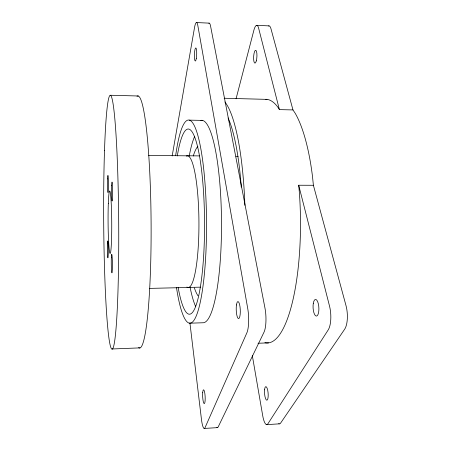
<?xml version="1.0" encoding="UTF-8"?>
<svg xmlns="http://www.w3.org/2000/svg" width="451" height="451" viewBox="0 0 451 451"><rect width="100%" height="100%" fill="white"/><g stroke="black" fill="none" stroke-linecap="round" stroke-linejoin="round"><path stroke-width="0.68" d="M172.169 155.956L194.516 27.612A13.282 2.272 -87.7 0 1 197.803 25.425L247.734 308.523A17.657 4.33 87.6 0 1 246.883 332.81L205.036 427.666A13.851 2.447 86.7 0 1 201.45 419.351L189.922 322.91M236.059 98.803L253.874 30.262A13.073 3.281 -86.3 0 1 258.626 28.182L279.4 109.61L292.97 109.931L295.247 113.353A121.409 36.029 89.6 0 1 312.526 176.741L313.394 185.282L346.002 305.598A17.206 6.551 86.2 0 1 344.632 329.264L280.629 423.061A13.581 3.749 85 0 1 278.724 423.664M204.128 428.45L217.219 427.649M266.569 424.633L279.231 423.861M112.192 348.973L139.917 347.884M258 343.262L268.531 342.85M189.719 323.198L202.849 322.764A101.244 19.134 89.6 0 0 221.486 219.564A101.244 19.134 89.6 0 0 200.847 120.4M149.461 288.398L188.174 287.479M188.603 287.434L200.486 287.152M264.934 342.659A121.826 33.96 89.6 0 0 299.244 190.999L298.692 185.237L313.394 185.282M187.43 155.77L199.393 155.899M235.997 156.3L238.105 156.322M148.689 155.409L187.858 155.832M189.426 120.141L202.662 120.406M110.568 95.262L138.316 95.99M224.141 98.245L267.015 99.372M196.523 22.55L209.151 23.131M256.788 25.324L269.022 25.887M279.4 109.61L277.991 107.355A121.826 33.96 89.6 0 0 265.808 99.293M292.97 109.931L270.966 28.74A13.034 3.484 -86 0 0 268.554 25.978M298.692 185.237L329.523 306.088A17.285 6.184 86.5 0 1 328.238 329.861L267.883 423.839A13.626 3.535 85.3 0 1 262.724 415.754L252.295 355.45M137.008 96.283A126.009 12.357 89.6 0 1 151.091 221.948A126.009 12.357 89.6 0 1 138.609 347.591M186.291 156.08A65.857 11.145 89.6 0 1 198.936 222.264A65.857 11.145 89.6 0 1 186.894 287.028M224.869 101.949A123.377 26.113 89.6 0 1 244.876 205.301M228.065 117.942A114.317 24.145 89.6 0 1 241.262 187.109M198.051 295.794A76.693 14.426 89.6 0 1 194.392 287.947M193.299 155.984A76.693 14.426 89.6 0 1 197.888 146.35M195.74 306.719A92.275 17.409 89.6 0 1 190.04 287.005M189.234 156.04A92.275 17.409 89.6 0 1 194.573 136.602M175.659 155.668A101.593 17.301 89.6 0 1 200.672 147.894A101.593 17.301 89.6 0 1 201.608 295.27A101.593 17.301 89.6 0 1 176.493 287.631M177.305 155.916A92.596 15.74 89.6 0 1 199.545 156.232A92.596 15.74 89.6 0 1 200.357 287.039A92.596 15.74 89.6 0 1 178.122 287.287M216.858 427.441A13.801 2.678 86.4 0 0 218.216 426.86L264.01 332.184A17.578 4.724 87.4 0 0 264.957 308.01L210.549 26A13.237 2.486 -87.4 0 0 208.824 23.227M104.508 150.454A126.911 7.498 89.6 0 0 111.397 348.657A126.911 7.498 89.6 0 0 117.57 167.236A126.911 7.498 89.6 0 0 104.508 150.454M108.325 203.3A31.249 1.821 89.6 0 0 109.869 253.135A31.249 1.821 89.6 0 0 111.493 209.94A31.249 1.821 89.6 0 0 108.325 203.3M111.352 257.358A9.319 0.564 89.4 0 0 111.814 272.669A9.319 0.564 89.4 0 0 112.338 260.582A9.319 0.564 89.4 0 0 111.352 257.358M111.606 185.44A9.465 0.581 89.8 0 0 112 200.875A9.465 0.581 89.8 0 0 112.609 188.36A9.465 0.581 89.8 0 0 111.606 185.44M107.564 178.889A8.58 0.479 89.8 0 0 107.941 192.526A8.58 0.479 89.8 0 0 108.392 180.592A8.58 0.479 89.8 0 0 107.564 178.889M107.417 243.749A8.445 0.462 89.5 0 0 107.783 257.656A8.445 0.462 89.5 0 0 108.229 246.776A8.445 0.462 89.5 0 0 107.417 243.749M313.298 303.382A8.338 2.892 86.8 0 0 316.298 316.083A8.338 2.892 86.8 0 0 318.333 303.811A8.338 2.892 86.8 0 0 313.298 303.382M264.568 389.822A6.793 1.793 85.6 0 0 266.761 400.195A6.793 1.793 85.6 0 0 267.708 390.256A6.793 1.793 85.6 0 0 264.568 389.822M256.309 60.874A6.466 1.641 -86.7 0 0 255.914 50.349A6.466 1.641 -86.7 0 0 253.62 58.895A6.466 1.641 -86.7 0 0 256.309 60.874M202.691 392.68A6.906 1.24 87 0 0 204.134 403.577A6.906 1.24 87 0 0 204.895 393.886A6.906 1.24 87 0 0 202.691 392.68M236.465 304.944A8.513 2.024 87.8 0 0 238.314 318.536A8.513 2.024 87.8 0 0 240.011 306.81A8.513 2.024 87.8 0 0 236.465 304.944M196.27 58.681A6.568 1.133 -87.9 0 0 195.971 47.992A6.568 1.133 -87.9 0 0 194.404 56.702A6.568 1.133 -87.9 0 0 196.27 58.681"/></g></svg>
